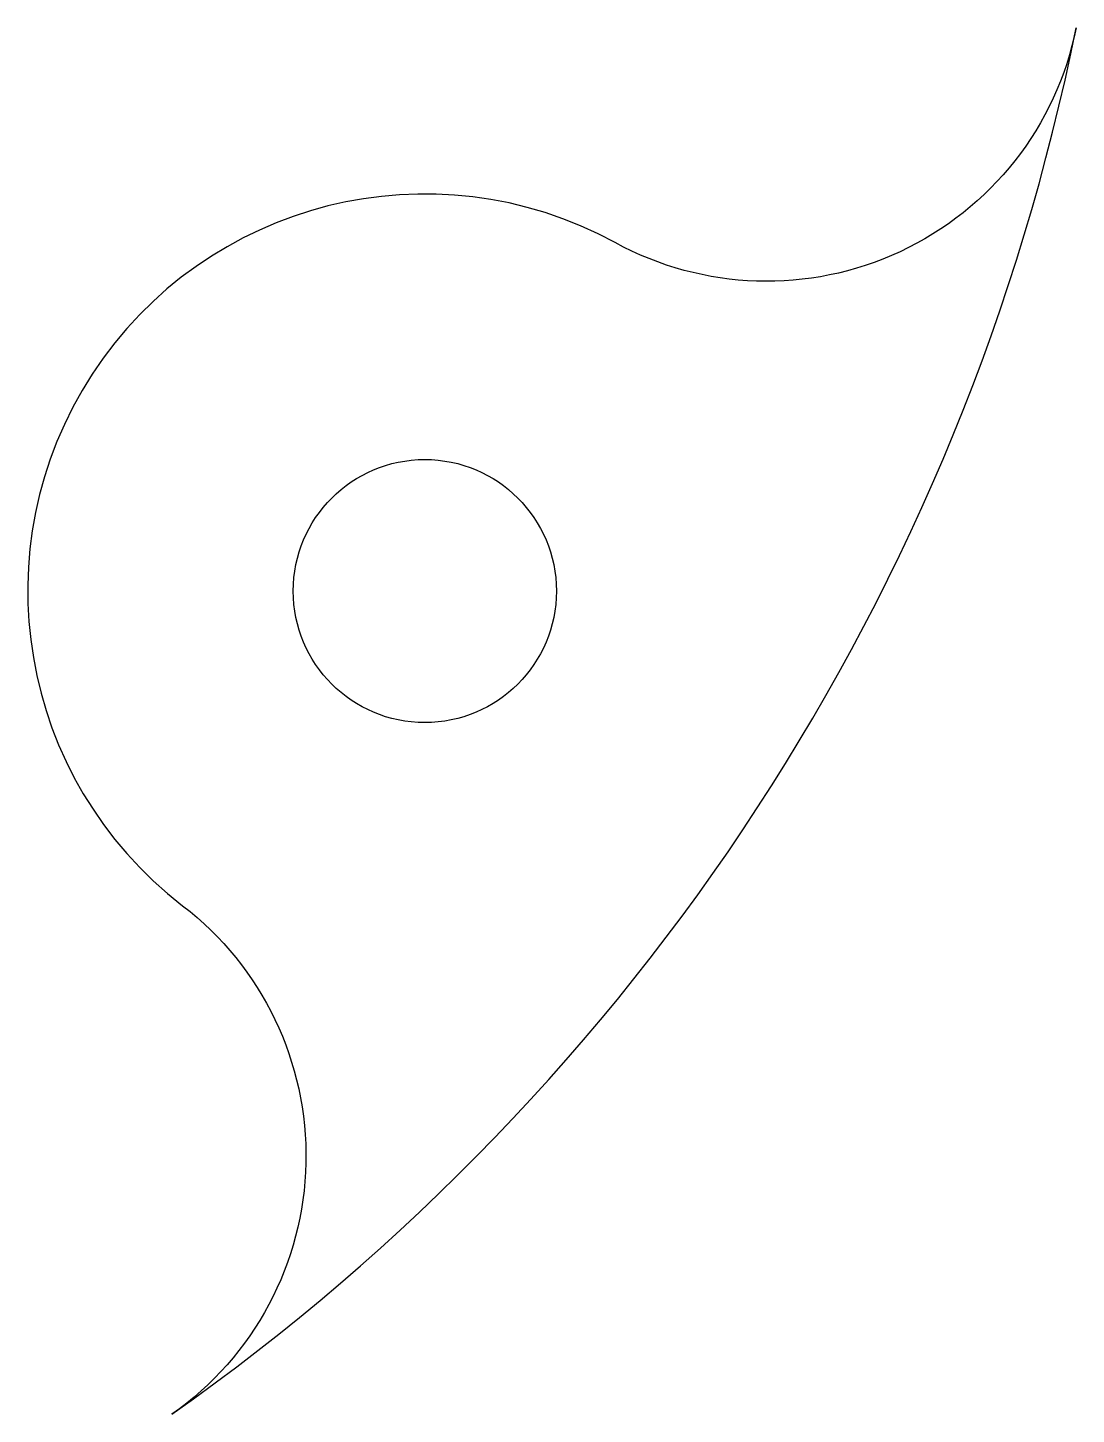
# Model space of a CAD drawing. Header units: millimetres. Extents: x 10.8 to 20.8, y -17.3 to -4.2.
import ezdxf

# ---------------------------------------------------------------- set-up
doc = ezdxf.new("R2010")
doc.units = ezdxf.units.MM

msp = doc.modelspace()

# ---------------------------------------------------------------- linework, layer by layer
msp.add_lwpolyline([(12.202, -17.346, 0.192239), (20.793, -4.173, -0.505719), (16.414, -6.215, 0.925086), (12.305, -12.514, -0.505719)], format="xyb", close=True)
msp.add_circle((14.605, -9.525), 1.25)

doc.saveas('drawing.dxf')
